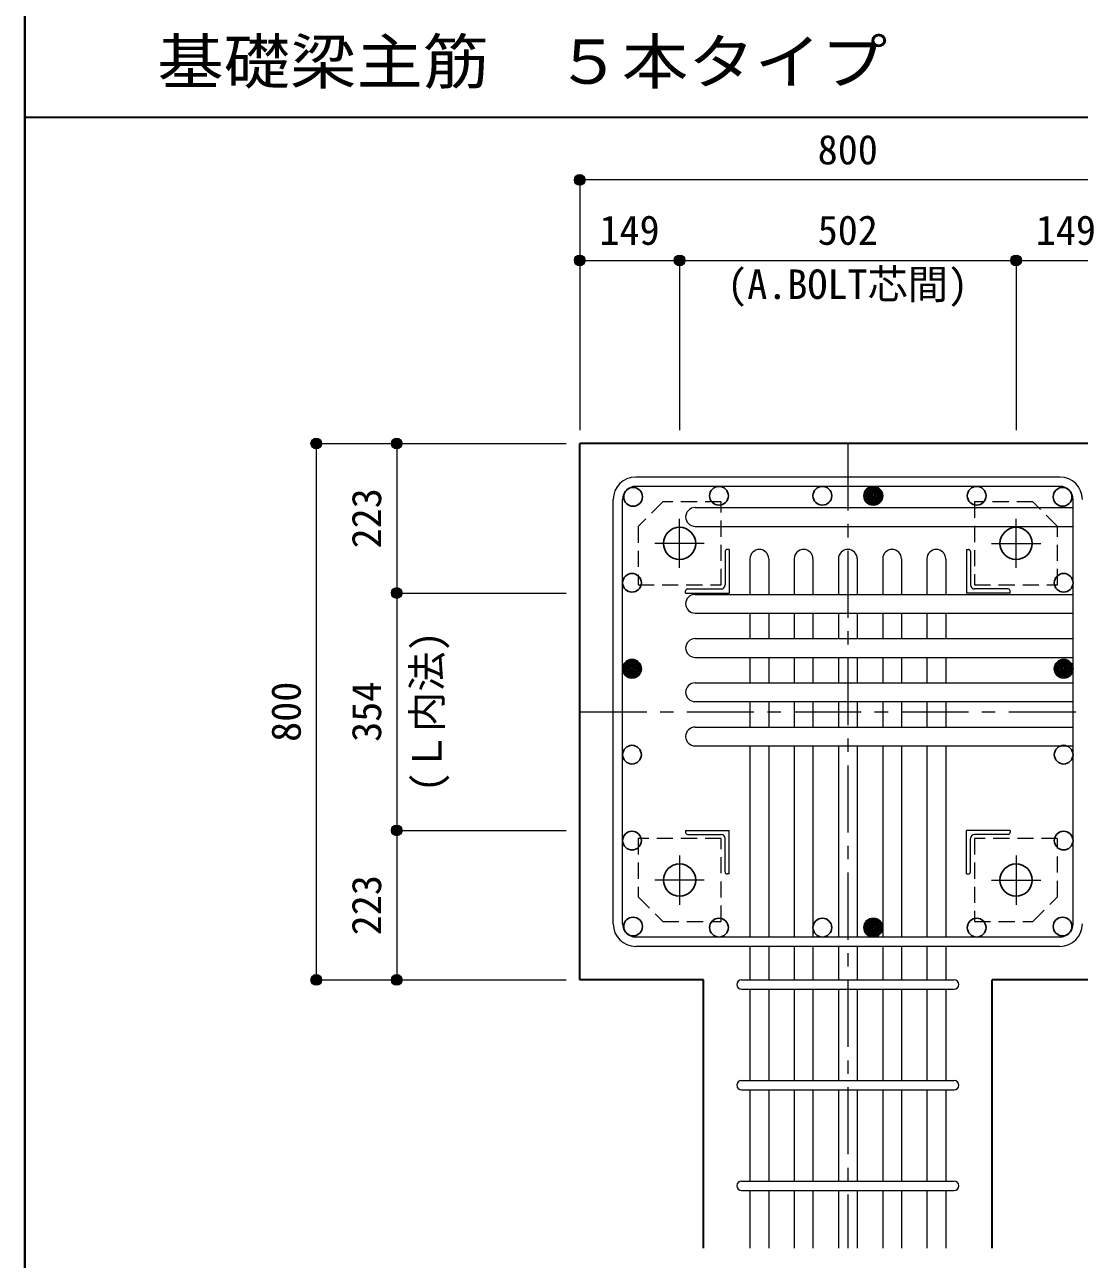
# Model space of a CAD drawing. Units: millimetres at full size, sheet at 1:20. Extents: x -3982 to 3969, y -2797 to 2801.
# Drawn here: x -3982 to -2409, y -1851 to -10 of the extents above; entities that cross this region are included whole.
import ezdxf
from ezdxf.enums import TextEntityAlignment as Align

# ---------------------------------------------------------------- set-up
doc = ezdxf.new("R2010")
doc.units = ezdxf.units.MM
doc.header["$LTSCALE"] = 20
doc.header["$PDMODE"] = 32
doc.header["$PDSIZE"] = 12
doc.linetypes.add('CHAIN1', pattern=[8, 5, -1, 1, -1])
doc.linetypes.add('DASHED1', pattern=[1.8, 1.2, -0.6])
for name, color, linetype, lineweight in [('6-1_躯体線', 2, 'Continuous', 35), ('6-2_A.Bolt_', 4, 'Continuous', 9), ('6-3_柱型主筋', 4, 'Continuous', 9), ('6-4_フープ', 7, 'Continuous', 18), ('6-5_梁主筋', 7, 'Continuous', 18), ('6-6_S.T.P.', 7, 'Continuous', 18), ('6-7_文字', 7, 'Continuous', 18), ('6-9', 4, 'DASHED1', 9), ('6-D_寸法', 4, 'Continuous', 9), ('F-0_枠', 6, 'Continuous', 40)]:
    doc.layers.add(name, color=color, linetype=linetype, lineweight=lineweight)
doc.styles.add('ＭＳ ゴシック', font='')
doc.styles.get('ＭＳ ゴシック').set_extended_font_data('MS Gothic')

msp = doc.modelspace()

# ---------------------------------------------------------------- linework, layer by layer
at = {"layer": '6-1_躯体線'}
for p, q in [((-3153.87, -1434.67), (-3153.87, -634.67)), ((-1953.87, -634.67), (-3153.87, -634.67)), ((-2969.37, -1434.67), (-3153.87, -1434.67)), ((-2969.37, -1834.67), (-2969.37, -1434.67)), ((-2538.37, -1834.67), (-2538.37, -1434.67)), ((-2353.87, -1434.67), (-2538.37, -1434.67))]:
    msp.add_line(p, q, dxfattribs=at)
at = {"layer": '6-2_A.Bolt_', "linetype": 'CHAIN1'}
for p, q in [((-3004.87, -820.37), (-3004.87, -746.87)), ((-2502.87, -820.37), (-2502.87, -746.87)), ((-2968.17, -783.67), (-3041.67, -783.67)), ((-2539.57, -783.67), (-2466.07, -783.67)), ((-3004.87, -1248.97), (-3004.87, -1322.47)), ((-2502.87, -1248.97), (-2502.87, -1322.47)), ((-2968.17, -1285.67), (-3041.67, -1285.67)), ((-2539.57, -1285.67), (-2466.07, -1285.67))]:
    msp.add_line(p, q, dxfattribs=at)
at = {"layer": '6-2_A.Bolt_'}
for p, q in [((-2936.87, -795.67), (-2936.87, -845.67)), ((-2930.87, -792.67), (-2933.87, -792.67)), ((-2930.87, -792.67), (-2930.87, -857.67)), ((-2576.87, -792.67), (-2576.87, -857.67)), ((-2576.87, -792.67), (-2573.87, -792.67)), ((-2570.87, -795.67), (-2570.87, -845.67)), ((-2995.87, -857.67), (-2995.87, -854.67)), ((-2995.87, -857.67), (-2930.87, -857.67)), ((-2992.87, -851.67), (-2942.87, -851.67)), ((-2511.87, -857.67), (-2576.87, -857.67)), ((-2514.87, -851.67), (-2564.87, -851.67)), ((-2511.87, -857.67), (-2511.87, -854.67)), ((-2995.87, -1211.67), (-2930.87, -1211.67)), ((-2995.87, -1211.67), (-2995.87, -1214.67)), ((-2930.87, -1276.67), (-2930.87, -1211.67)), ((-2576.87, -1276.67), (-2576.87, -1211.67)), ((-2511.87, -1211.67), (-2576.87, -1211.67)), ((-2511.87, -1211.67), (-2511.87, -1214.67)), ((-2992.87, -1217.67), (-2942.87, -1217.67)), ((-2936.87, -1273.67), (-2936.87, -1223.67)), ((-2570.87, -1273.67), (-2570.87, -1223.67)), ((-2514.87, -1217.67), (-2564.87, -1217.67)), ((-2930.87, -1276.67), (-2933.87, -1276.67)), ((-2576.87, -1276.67), (-2573.87, -1276.67))]:
    msp.add_line(p, q, dxfattribs=at)
at = {"layer": '6-2_A.Bolt_', "color": 3, "lineweight": 25}
for centre in [(-3004.87, -783.67), (-2502.87, -783.67), (-3004.87, -1285.67), (-2502.87, -1285.67)]:
    msp.add_circle(centre, 24, dxfattribs=at)
at = {"layer": '6-2_A.Bolt_'}
for centre, radius, start, end in [((-2933.87, -795.67), 3, 90, 180), ((-2573.87, -795.67), 3, 0, 90), ((-2942.87, -845.67), 6, 270, 0), ((-2564.87, -845.67), 6, 180, 270), ((-2992.87, -854.67), 3, 90, 180), ((-2514.87, -854.67), 3, 0, 90), ((-2992.87, -1214.67), 3, 180, 270), ((-2514.87, -1214.67), 3, 270, 0), ((-2942.87, -1223.67), 6, 0, 90), ((-2564.87, -1223.67), 6, 90, 180), ((-2933.87, -1273.67), 3, 180, 270), ((-2573.87, -1273.67), 3, 270, 0)]:
    msp.add_arc(centre, radius, start, end, dxfattribs=at)
at = {"layer": '6-3_柱型主筋', "color": 3, "lineweight": 25}
for centre in [(-2946.1, -712.67), (-2791.87, -712.67), (-2715.87, -712.67), (-2561.63, -712.67), (-3074.26, -714.28), (-2433.48, -714.28), (-3075.87, -842.44), (-2431.87, -842.44), (-3075.87, -970.59), (-2431.87, -970.59), (-3075.87, -1098.75), (-2431.87, -1098.75), (-3075.87, -1226.91), (-2431.87, -1226.91), (-3074.26, -1355.06), (-2946.1, -1356.67), (-2791.87, -1356.67), (-2715.87, -1356.67), (-2561.63, -1356.67), (-2433.48, -1355.06)]:
    msp.add_circle(centre, 14, dxfattribs=at)
at = {"layer": '6-3_柱型主筋'}
for centre, radius in [((-2715.87, -712.67), 14), ((-2715.87, -712.67), 12.6), ((-2715.87, -712.67), 11.2), ((-2715.87, -712.67), 9.8), ((-2715.87, -712.67), 8.4), ((-2715.87, -712.67), 7), ((-2715.87, -712.67), 5.6), ((-2715.87, -712.67), 4.2), ((-2715.87, -712.67), 2.8), ((-2715.87, -712.67), 1.4), ((-3075.87, -970.59), 14), ((-2431.87, -970.59), 14), ((-3075.87, -970.59), 12.6), ((-3075.87, -970.59), 11.2), ((-3075.87, -970.59), 9.8), ((-3075.87, -970.59), 8.4), ((-3075.87, -970.59), 7), ((-3075.87, -970.59), 5.6), ((-3075.87, -970.59), 4.2), ((-3075.87, -970.59), 2.8), ((-3075.87, -970.59), 1.4), ((-2431.87, -970.59), 12.6), ((-2431.87, -970.59), 11.2), ((-2431.87, -970.59), 9.8), ((-2431.87, -970.59), 8.4), ((-2431.87, -970.59), 7), ((-2431.87, -970.59), 5.6), ((-2431.87, -970.59), 4.2), ((-2431.87, -970.59), 2.8), ((-2431.87, -970.59), 1.4), ((-2715.87, -1356.67), 14), ((-2715.87, -1356.67), 12.6), ((-2715.87, -1356.67), 11.2), ((-2715.87, -1356.67), 9.8), ((-2715.87, -1356.67), 8.4), ((-2715.87, -1356.67), 7), ((-2715.87, -1356.67), 5.6), ((-2715.87, -1356.67), 4.2), ((-2715.87, -1356.67), 2.8), ((-2715.87, -1356.67), 1.4)]:
    msp.add_circle(centre, radius, dxfattribs=at)
at = {"layer": '6-4_フープ'}
for p, q in [((-2437.37, -684.67), (-3070.37, -684.67)), ((-2437.37, -698.67), (-3070.37, -698.67)), ((-3103.87, -1351.17), (-3103.87, -718.17)), ((-3089.87, -1351.17), (-3089.87, -718.17)), ((-2417.87, -1351.17), (-2417.87, -718.17)), ((-2437.37, -1370.67), (-3070.37, -1370.67)), ((-2437.37, -1384.67), (-3070.37, -1384.67))]:
    msp.add_line(p, q, dxfattribs=at)
for centre, radius, start, end in [((-3070.37, -718.17), 33.5, 90, 180), ((-3070.37, -718.17), 19.5, 90, 180), ((-2437.37, -718.17), 33.5, 0, 90), ((-2437.37, -718.17), 19.5, 0, 90), ((-3070.37, -1351.17), 33.5, 180, 270), ((-3070.37, -1351.17), 19.5, 180, 270), ((-2437.37, -1351.17), 33.5, 270, 0), ((-2437.37, -1351.17), 19.5, 270, 0)]:
    msp.add_arc(centre, radius, start, end, dxfattribs=at)
at = {"layer": '6-5_梁主筋'}
for p, q in [((-2981.87, -730.28), (-2417.87, -730.28)), ((-2981.87, -758.28), (-2417.87, -758.28)), ((-2899.87, -806.67), (-2899.87, -859.67)), ((-2871.87, -806.67), (-2871.87, -859.67)), ((-2833.87, -806.67), (-2833.87, -859.67)), ((-2805.87, -806.67), (-2805.87, -859.67)), ((-2767.87, -806.67), (-2767.87, -859.67)), ((-2739.87, -806.67), (-2739.87, -859.67)), ((-2701.87, -806.67), (-2701.87, -859.67)), ((-2673.87, -806.67), (-2673.87, -859.67)), ((-2635.87, -806.67), (-2635.87, -859.67)), ((-2607.87, -806.67), (-2607.87, -859.67)), ((-2981.87, -859.67), (-2417.87, -859.67)), ((-2981.87, -887.67), (-2417.87, -887.67)), ((-2899.87, -887.67), (-2899.87, -925.67)), ((-2871.87, -887.67), (-2871.87, -925.67)), ((-2833.87, -887.67), (-2833.87, -925.67)), ((-2805.87, -887.67), (-2805.87, -925.67)), ((-2767.87, -887.67), (-2767.87, -925.67)), ((-2739.87, -887.67), (-2739.87, -925.67)), ((-2701.87, -887.67), (-2701.87, -925.67)), ((-2673.87, -887.67), (-2673.87, -925.67)), ((-2635.87, -887.67), (-2635.87, -925.67)), ((-2607.87, -887.67), (-2607.87, -925.67)), ((-2981.87, -925.67), (-2417.87, -925.67)), ((-2981.87, -953.67), (-2417.87, -953.67)), ((-2899.87, -953.67), (-2899.87, -991.67)), ((-2871.87, -953.67), (-2871.87, -991.67)), ((-2833.87, -953.67), (-2833.87, -991.67)), ((-2805.87, -953.67), (-2805.87, -991.67)), ((-2767.87, -953.67), (-2767.87, -991.67)), ((-2739.87, -953.67), (-2739.87, -991.67)), ((-2701.87, -953.67), (-2701.87, -991.67)), ((-2673.87, -953.67), (-2673.87, -991.67)), ((-2635.87, -953.67), (-2635.87, -991.67)), ((-2607.87, -953.67), (-2607.87, -991.67)), ((-2981.87, -991.67), (-2417.87, -991.67)), ((-2981.87, -1019.67), (-2417.87, -1019.67)), ((-2899.87, -1019.67), (-2899.87, -1057.67)), ((-2871.87, -1019.67), (-2871.87, -1057.67)), ((-2833.87, -1019.67), (-2833.87, -1057.67)), ((-2805.87, -1019.67), (-2805.87, -1057.67)), ((-2767.87, -1019.67), (-2767.87, -1057.67)), ((-2739.87, -1019.67), (-2739.87, -1057.67)), ((-2701.87, -1019.67), (-2701.87, -1057.67)), ((-2673.87, -1019.67), (-2673.87, -1057.67)), ((-2635.87, -1019.67), (-2635.87, -1057.67)), ((-2607.87, -1019.67), (-2607.87, -1057.67)), ((-2981.87, -1057.67), (-2417.87, -1057.67)), ((-2981.87, -1085.67), (-2417.87, -1085.67)), ((-2899.87, -1085.67), (-2899.87, -1370.67)), ((-2871.87, -1085.67), (-2871.87, -1370.67)), ((-2833.87, -1085.67), (-2833.87, -1370.67)), ((-2805.87, -1085.67), (-2805.87, -1370.67)), ((-2767.87, -1085.67), (-2767.87, -1370.67)), ((-2739.87, -1085.67), (-2739.87, -1370.67)), ((-2701.87, -1085.67), (-2701.87, -1370.67)), ((-2673.87, -1085.67), (-2673.87, -1370.67)), ((-2635.87, -1085.67), (-2635.87, -1370.67)), ((-2607.87, -1085.67), (-2607.87, -1370.67)), ((-2899.87, -1384.67), (-2899.87, -1434.67)), ((-2871.87, -1384.67), (-2871.87, -1434.67)), ((-2833.87, -1384.67), (-2833.87, -1434.67)), ((-2805.87, -1384.67), (-2805.87, -1434.67)), ((-2767.87, -1384.67), (-2767.87, -1434.67)), ((-2739.87, -1384.67), (-2739.87, -1434.67)), ((-2701.87, -1384.67), (-2701.87, -1434.67)), ((-2673.87, -1384.67), (-2673.87, -1434.67)), ((-2635.87, -1384.67), (-2635.87, -1434.67)), ((-2607.87, -1384.67), (-2607.87, -1434.67)), ((-2899.87, -1448.67), (-2899.87, -1584.67)), ((-2871.87, -1448.67), (-2871.87, -1584.67)), ((-2833.87, -1448.67), (-2833.87, -1584.67)), ((-2805.87, -1448.67), (-2805.87, -1584.67)), ((-2767.87, -1448.67), (-2767.87, -1584.67)), ((-2739.87, -1448.67), (-2739.87, -1584.67)), ((-2701.87, -1448.67), (-2701.87, -1584.67)), ((-2673.87, -1448.67), (-2673.87, -1584.67)), ((-2635.87, -1448.67), (-2635.87, -1584.67)), ((-2607.87, -1448.67), (-2607.87, -1584.67)), ((-2899.87, -1598.67), (-2899.87, -1734.67)), ((-2871.87, -1598.67), (-2871.87, -1734.67)), ((-2833.87, -1598.67), (-2833.87, -1734.67)), ((-2805.87, -1598.67), (-2805.87, -1734.67)), ((-2767.87, -1598.67), (-2767.87, -1734.67)), ((-2739.87, -1598.67), (-2739.87, -1734.67)), ((-2701.87, -1598.67), (-2701.87, -1734.67)), ((-2673.87, -1598.67), (-2673.87, -1734.67)), ((-2635.87, -1598.67), (-2635.87, -1734.67)), ((-2607.87, -1598.67), (-2607.87, -1734.67)), ((-2899.87, -1748.67), (-2899.87, -1834.67)), ((-2871.87, -1748.67), (-2871.87, -1834.67)), ((-2833.87, -1748.67), (-2833.87, -1834.67)), ((-2805.87, -1748.67), (-2805.87, -1834.67)), ((-2767.87, -1748.67), (-2767.87, -1834.67)), ((-2739.87, -1748.67), (-2739.87, -1834.67)), ((-2701.87, -1748.67), (-2701.87, -1834.67)), ((-2673.87, -1748.67), (-2673.87, -1834.67)), ((-2635.87, -1748.67), (-2635.87, -1834.67)), ((-2607.87, -1748.67), (-2607.87, -1834.67))]:
    msp.add_line(p, q, dxfattribs=at)
for centre, start, end in [((-2981.87, -744.28), 90, 180), ((-2981.87, -744.28), 180, 270), ((-2885.87, -806.67), 90, 180), ((-2885.87, -806.67), 0, 90), ((-2819.87, -806.67), 90, 180), ((-2819.87, -806.67), 0, 90), ((-2753.87, -806.67), 90, 180), ((-2753.87, -806.67), 0, 90), ((-2687.87, -806.67), 90, 180), ((-2687.87, -806.67), 0, 90), ((-2621.87, -806.67), 90, 180), ((-2621.87, -806.67), 0, 90), ((-2981.87, -873.67), 90, 180), ((-2981.87, -873.67), 180, 270), ((-2981.87, -939.67), 90, 180), ((-2981.87, -939.67), 180, 270), ((-2981.87, -1005.67), 90, 180), ((-2981.87, -1005.67), 180, 270), ((-2981.87, -1071.67), 90, 180), ((-2981.87, -1071.67), 180, 270)]:
    msp.add_arc(centre, 14, start, end, dxfattribs=at)
at = {"layer": '6-6_S.T.P.'}
for p, q in [((-2912.37, -1434.67), (-2595.76, -1434.67)), ((-2912.37, -1448.67), (-2595.76, -1448.67)), ((-2912.37, -1584.67), (-2595.76, -1584.67)), ((-2912.37, -1598.67), (-2595.76, -1598.67)), ((-2912.37, -1734.67), (-2595.76, -1734.67)), ((-2912.37, -1748.67), (-2595.76, -1748.67))]:
    msp.add_line(p, q, dxfattribs=at)
for centre, start, end in [((-2912.37, -1441.67), 90, 270), ((-2912.37, -1441.67), 90, 270), ((-2912.37, -1441.67), 90, 270), ((-2912.37, -1441.67), 90, 270), ((-2595.37, -1441.67), 270, 90), ((-2595.37, -1441.67), 270, 90), ((-2595.37, -1441.67), 270, 90), ((-2595.37, -1441.67), 270, 90), ((-2912.37, -1591.67), 90, 270), ((-2595.37, -1591.67), 270, 90), ((-2912.37, -1741.67), 90, 270), ((-2595.37, -1741.67), 270, 90)]:
    msp.add_arc(centre, 7, start, end, dxfattribs=at)
at = {"layer": '6-9'}
for points in [[(-3066.87, -758.67), (-3066.87, -845.67), (-2942.87, -845.67), (-2942.87, -721.67), (-3029.87, -721.67)], [(-2477.87, -721.67), (-2564.87, -721.67), (-2564.87, -845.67), (-2440.87, -845.67), (-2440.87, -758.67)], [(-3029.87, -1347.67), (-2942.87, -1347.67), (-2942.87, -1223.67), (-3066.87, -1223.67), (-3066.87, -1310.67)], [(-2440.87, -1310.67), (-2440.87, -1223.67), (-2564.87, -1223.67), (-2564.87, -1347.67), (-2477.87, -1347.67)]]:
    msp.add_lwpolyline(points, close=True, dxfattribs=at)
at = {"layer": '6-D_寸法'}
for p, q in [((-2353.87, -241.65), (-3153.87, -241.65)), ((-3153.87, -361.65), (-3004.87, -361.65)), ((-3004.87, -361.65), (-3004.87, -614.67)), ((-3004.87, -361.65), (-2502.87, -361.65)), ((-2502.87, -361.65), (-2502.87, -614.67)), ((-2502.87, -361.65), (-2353.87, -361.65)), ((-3546.89, -634.67), (-3426.89, -634.67)), ((-3546.89, -634.67), (-3546.89, -1434.67)), ((-3426.89, -634.67), (-3173.87, -634.67)), ((-3426.89, -634.67), (-3426.89, -857.67)), ((-3426.89, -857.67), (-3173.87, -857.67)), ((-3426.89, -857.67), (-3426.89, -1211.67)), ((-3426.89, -1211.67), (-3173.87, -1211.67)), ((-3426.89, -1211.67), (-3426.89, -1434.67))]:
    msp.add_line(p, q, dxfattribs=at)
at = {"layer": '6-D_寸法', "linetype": 'CHAIN1'}
for p, q in [((-2753.87, -634.67), (-2753.87, -1834.67)), ((-3153.87, -1034.67), (-2353.87, -1034.67))]:
    msp.add_line(p, q, dxfattribs=at)
at = {"layer": '6-D_寸法'}
for points in [[(-3153.87, -241.65), (-3153.87, -361.65), (-3153.87, -614.67)], [(-3546.89, -1434.67), (-3426.89, -1434.67), (-3173.87, -1434.67)]]:
    msp.add_lwpolyline(points, dxfattribs=at)
for centre, radius in [((-3153.87, -241.65), 8), ((-3153.87, -241.65), 7.2), ((-3153.87, -241.65), 6.4), ((-3153.87, -241.65), 5.6), ((-3153.87, -241.65), 4.8), ((-3153.87, -241.65), 4), ((-3153.87, -241.65), 3.2), ((-3153.87, -241.65), 2.4), ((-3153.87, -241.65), 1.6), ((-3153.87, -241.65), 0.8), ((-3153.87, -361.65), 8), ((-3153.87, -361.65), 7.2), ((-3153.87, -361.65), 6.4), ((-3153.87, -361.65), 5.6), ((-3153.87, -361.65), 4.8), ((-3153.87, -361.65), 4), ((-3153.87, -361.65), 3.2), ((-3153.87, -361.65), 2.4), ((-3153.87, -361.65), 1.6), ((-3153.87, -361.65), 0.8), ((-3004.87, -361.65), 8), ((-3004.87, -361.65), 7.2), ((-3004.87, -361.65), 6.4), ((-3004.87, -361.65), 5.6), ((-3004.87, -361.65), 4.8), ((-3004.87, -361.65), 4), ((-3004.87, -361.65), 3.2), ((-3004.87, -361.65), 2.4), ((-3004.87, -361.65), 1.6), ((-3004.87, -361.65), 0.8), ((-2502.87, -361.65), 8), ((-2502.87, -361.65), 7.2), ((-2502.87, -361.65), 6.4), ((-2502.87, -361.65), 5.6), ((-2502.87, -361.65), 4.8), ((-2502.87, -361.65), 4), ((-2502.87, -361.65), 3.2), ((-2502.87, -361.65), 2.4), ((-2502.87, -361.65), 1.6), ((-2502.87, -361.65), 0.8), ((-3546.89, -634.67), 8), ((-3546.89, -634.67), 7.2), ((-3546.89, -634.67), 6.4), ((-3546.89, -634.67), 5.6), ((-3546.89, -634.67), 4.8), ((-3546.89, -634.67), 4), ((-3546.89, -634.67), 3.2), ((-3546.89, -634.67), 2.4), ((-3546.89, -634.67), 1.6), ((-3546.89, -634.67), 0.8), ((-3426.89, -634.67), 8), ((-3426.89, -634.67), 7.2), ((-3426.89, -634.67), 6.4), ((-3426.89, -634.67), 5.6), ((-3426.89, -634.67), 4.8), ((-3426.89, -634.67), 4), ((-3426.89, -634.67), 3.2), ((-3426.89, -634.67), 2.4), ((-3426.89, -634.67), 1.6), ((-3426.89, -634.67), 0.8), ((-3426.89, -857.67), 8), ((-3426.89, -857.67), 7.2), ((-3426.89, -857.67), 6.4), ((-3426.89, -857.67), 5.6), ((-3426.89, -857.67), 4.8), ((-3426.89, -857.67), 4), ((-3426.89, -857.67), 3.2), ((-3426.89, -857.67), 2.4), ((-3426.89, -857.67), 1.6), ((-3426.89, -857.67), 0.8), ((-3426.89, -1211.67), 8), ((-3426.89, -1211.67), 7.2), ((-3426.89, -1211.67), 6.4), ((-3426.89, -1211.67), 5.6), ((-3426.89, -1211.67), 4.8), ((-3426.89, -1211.67), 4), ((-3426.89, -1211.67), 3.2), ((-3426.89, -1211.67), 2.4), ((-3426.89, -1211.67), 1.6), ((-3426.89, -1211.67), 0.8), ((-3546.89, -1434.67), 8), ((-3546.89, -1434.67), 7.2), ((-3546.89, -1434.67), 6.4), ((-3546.89, -1434.67), 5.6), ((-3546.89, -1434.67), 4.8), ((-3546.89, -1434.67), 4), ((-3546.89, -1434.67), 3.2), ((-3546.89, -1434.67), 2.4), ((-3546.89, -1434.67), 1.6), ((-3546.89, -1434.67), 0.8), ((-3426.89, -1434.67), 8), ((-3426.89, -1434.67), 7.2), ((-3426.89, -1434.67), 6.4), ((-3426.89, -1434.67), 5.6), ((-3426.89, -1434.67), 4.8), ((-3426.89, -1434.67), 4), ((-3426.89, -1434.67), 3.2), ((-3426.89, -1434.67), 2.4), ((-3426.89, -1434.67), 1.6), ((-3426.89, -1434.67), 0.8)]:
    msp.add_circle(centre, radius, dxfattribs=at)
at = {"layer": '6-D_寸法', "color": 7}
for p in [(-3153.87, -241.65), (-3153.87, -361.65), (-3004.87, -361.65), (-2502.87, -361.65), (-3546.89, -634.67), (-3426.89, -634.67), (-3426.89, -857.67), (-3426.89, -1211.67), (-3546.89, -1434.67), (-3426.89, -1434.67)]:
    msp.add_point(p, dxfattribs=at)
at = {"layer": 'F-0_枠'}
msp.add_line((-3981.92, 2800.77), (-3981.92, -2796.83), dxfattribs=at)
at = {"layer": 'F-0_枠', "color": 2, "lineweight": 35}
msp.add_line((-3981.92, -148.03), (2482.4, -148.03), dxfattribs=at)

# ---------------------------------------------------------------- texts
at = {"layer": '6-7_文字', "color": 2, "style": 'ＭＳ ゴシック', "width": 1.1}
msp.add_text('\u3000\u3000基礎梁主筋\u3000５本タイプ', height=65.98, dxfattribs=at).set_placement((-3981.92, -118.03), align=Align.BOTTOM_LEFT)
at = {"layer": '6-D_寸法', "style": 'ＭＳ ゴシック'}
for s, p in [('800', (-2798.87, -231.65)), ('149', (-3124.37, -351.65)), ('502', (-2798.87, -351.65)), ('149', (-2473.37, -351.65)), ('(A.BOLT芯間)', (-2933.87, -432.38))]:
    msp.add_text(s, height=43.99, dxfattribs=at).set_placement(p, align=Align.BOTTOM_LEFT)
for s, p in [('223', (-3436.89, -791.17)), ('(Ｌ内法)', (-3346.68, -1154.67)), ('800', (-3556.89, -1079.67)), ('354', (-3436.89, -1079.67)), ('223', (-3436.89, -1368.17))]:
    msp.add_text(s, height=43.99, rotation=90, dxfattribs=at).set_placement(p, align=Align.BOTTOM_LEFT)

doc.saveas('drawing.dxf')
